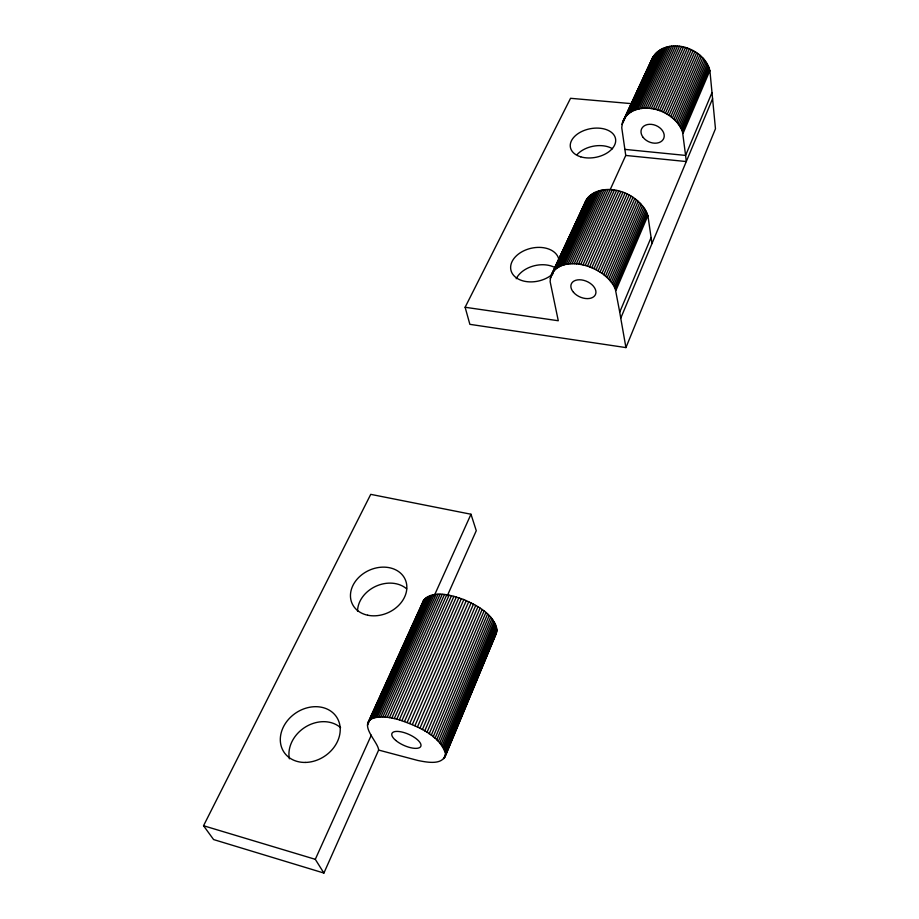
<?xml version="1.0" encoding="UTF-8"?>
<svg xmlns="http://www.w3.org/2000/svg" width="919" height="919" viewBox="0 0 919 919"><rect width="100%" height="100%" fill="white"/><g stroke="black" fill="none" stroke-linecap="round" stroke-linejoin="round"><path stroke-width="1.38" d="M445.577 753.718C443.647 765.906 426.462 762.161 417.938 760.495L378.639 750.065C378.272 742.012 358.41 724.861 372.666 718.359C381.351 715.43 390.759 717.59 399.34 719.841C416.881 726.125 439.293 734.453 445.577 753.718L496.892 630.17C494.273 614.145 477.248 605.621 463.842 599.556C451.585 595.42 433.194 589.102 423.36 600.842L367.795 723M445.003 756.911L496.134 633.719L496.892 630.17M651.962 243.581L647.906 215.62C640.095 192.519 601.382 178.309 585.828 200.813L550.573 277.078L550.136 281.616L558.281 320.742L465.117 307.268L570.55 98.299L631.284 103.629M465.117 307.268L469.873 324.338L625.931 347.589L715.464 128.763L709.893 70.556C704.092 47.018 665.655 35.462 652.295 58.299L622.393 123.008L621.749 127.672L625.747 155.449L610.388 189.188M584.473 205.167L585.828 200.813M650.824 62.768L652.295 58.299M422.591 603.094L423.36 600.842M444.635 749.95L496.214 626.115M445.129 751.26L496.593 627.516M445.439 752.523L496.823 628.872M443.797 758.68L496.8 631.41M444.486 757.83L496.547 632.605M625.931 347.589L620.75 318.181L712.57 98.712M442.2 745.769L494.089 621.703M443.176 747.204L494.95 623.197M443.992 748.594L495.663 624.679M620.75 318.181L619.728 312.15L651.1 237.493M712.007 92.566L685.597 155.426L686.286 161.549L625.747 155.449M439.776 742.828L491.906 618.648M441.063 744.31L493.066 620.187M436.755 739.818L489.149 615.569M438.34 741.323L490.597 617.109M433.194 736.808L485.875 612.514M435.043 738.313L487.575 614.041M429.162 733.833L482.119 609.55M431.229 735.315L484.049 611.02M619.728 312.15L615.282 288.83L647.332 213.955M624.84 149.383L685.597 155.426L682.507 131.762L709.422 68.891M426.979 732.386L480.086 608.114M615.914 290.496L647.906 215.62M683.024 133.427L709.893 70.556M422.361 729.583L475.755 605.368M615.282 288.83L613.593 285.522L645.77 210.635M682.507 131.762L681.082 128.453L708.089 65.605M614.501 287.176L646.62 212.289M681.864 130.096L708.813 67.236M424.716 730.961L477.96 606.712M613.593 285.522L611.376 282.248L643.702 207.372M681.082 128.453L679.164 125.225L706.274 62.4M419.937 728.25L473.48 604.082M612.548 283.868L644.793 208.992M680.186 126.822L707.251 63.985M414.917 725.734L468.747 601.669M611.376 282.248L608.665 279.089L641.14 204.248M679.164 125.225L676.775 122.135L704.011 59.356M610.078 280.651L642.473 205.799M678.027 123.651L705.206 60.849M417.444 726.963L471.137 602.841M412.344 724.563L466.312 600.578M608.665 279.089L607.137 277.572L639.693 202.754M676.775 122.135L675.408 120.665L702.725 57.897M407.14 722.437L461.361 598.614M607.137 277.572L603.772 274.701L636.499 199.917M675.408 120.665L672.398 117.885L699.841 55.174M409.748 723.46L463.842 599.556M605.506 276.114L638.142 201.307M673.949 119.24L701.323 56.507M404.521 721.484L458.88 597.752M603.772 274.701L601.956 273.345L634.765 198.596M672.398 117.885L670.755 116.598L698.279 53.911M399.34 719.841L453.929 596.305M601.956 273.345L598.074 270.852L631.066 196.172M670.755 116.598L667.24 114.255L694.902 51.625M401.925 720.622L456.387 596.982M600.05 272.058L632.95 197.344M669.043 115.38L696.625 52.728M396.79 719.14L451.482 595.719M598.074 270.852L596.029 269.726L629.113 195.081M667.24 114.255L665.39 113.198L693.121 50.614M551.572 274.287C559.545 260.479 579.119 262.363 591.79 267.739L625.046 193.162M623.473 120.09C630.48 106.604 649.032 105.949 661.508 111.371L689.388 48.856M391.839 718.026L446.726 594.846M447.323 595.742L476.272 530.7L470.987 514.238L370.736 494.353L203.536 825.733L213.599 839.564L323.902 873.05L378.639 750.065M596.029 269.726L593.938 268.681L627.103 194.081M665.39 113.198L663.472 112.244L691.283 49.683M394.285 718.543L449.081 595.236M387.163 717.302L442.2 594.375M589.619 266.878L622.944 192.347M659.509 110.613L687.458 48.121M389.461 717.624L444.428 594.559M585.185 265.453L618.682 191.026M655.431 109.384L683.529 46.961M382.832 716.969L437.995 594.317M384.946 717.084L440.052 594.294M587.413 266.119L620.83 191.634M657.487 109.947L685.505 47.489M377.169 717.234L432.447 594.984M378.938 717.05L434.182 594.662M582.956 264.902L616.534 190.52M653.375 108.924L681.53 46.547M323.902 873.05L315.297 859.322L371.31 735.177M434.262 595.65L470.987 514.238M380.834 716.958L436.043 594.432M578.522 264.109L612.249 189.831M649.251 108.339L677.544 46.042M372.666 718.359L427.978 596.523M374.033 717.888L429.334 595.914M375.526 717.509L430.827 595.397M580.728 264.454L614.386 190.118M651.307 108.58L679.532 46.237M576.328 263.879L610.136 189.647M647.217 108.212L675.568 45.95M367.554 724.046L423.981 599.82M369.507 720.312L424.75 598.878M367.474 725.148L371.023 717.348M373.976 710.858L375.159 708.25M376.928 704.356L381.063 695.258M384.027 688.768L385.796 684.862M386.979 682.266L389.346 677.073M392.298 670.571L394.067 666.677M395.25 664.081L399.386 654.983M400.569 652.387L404.119 644.587M405.302 641.99L414.159 622.496M415.342 619.9L422.441 604.311M370.414 719.577L425.681 598.005M371.46 718.922L426.749 597.224M572.066 263.753L605.989 189.624M643.22 108.293L671.686 46.111M574.18 263.764L608.045 189.59M645.195 108.201L673.616 45.973M568.011 264.063L602.048 190.049M639.406 108.821L667.975 46.697M570.01 263.856L603.99 189.785M641.29 108.499L669.802 46.352M564.232 264.821L598.361 190.899M635.822 109.775L664.483 47.719M566.081 264.385L600.164 190.417M637.579 109.246L666.195 47.156M559.234 266.717L593.467 192.956M631.043 111.969L659.796 50.017M560.797 265.982L595.007 192.174M632.548 111.142L661.278 49.155M562.462 265.35L596.638 191.485M634.144 110.406L662.84 48.385M550.998 275.654L586.552 199.469M622.875 121.526L653.03 56.909M550.573 277.078L587.402 198.194M622.393 123.008L653.88 55.577M550.286 278.549L588.378 196.988M622.048 124.525L654.845 54.313M555.202 269.485L589.481 195.85M627.126 114.99L655.925 53.118M556.42 268.474L590.699 194.805M628.32 113.899L657.119 51.992M557.776 267.555L592.02 193.829M629.63 112.888L658.406 50.959M496.134 633.719L494.847 635.73M203.536 825.733L315.297 859.322M661.508 111.371L663.472 112.244M591.79 267.739L593.938 268.681M516.225 278.744A24.25 16.783 -12.9 0 1 555.708 268.015M552.916 273.816A24.537 16.783 -12.9 0 1 514.617 276.401A24.537 16.783 -12.9 0 1 527.196 249.405A24.537 16.783 -12.9 0 1 559.016 260.709M577.178 154.507A22.722 14.589 -10.8 0 1 612.525 148.763M357.548 611.273A28.753 23.113 -25 0 1 375.86 586.265A28.753 23.113 -25 0 1 406.635 588.849M289.37 758.818A31.166 25.801 -34.7 0 1 305.648 726.883A31.166 25.801 -34.7 0 1 340.593 727.676M573.49 292.311A13.188 8.501 23.8 0 0 595.018 295.344A13.188 8.501 23.8 0 0 581.704 279.939A13.188 8.501 23.8 0 0 573.49 292.311M580.728 156.827A22.975 14.566 -10.9 0 0 615.673 141.112A22.975 14.566 -10.9 0 0 582.497 131.153A22.975 14.566 -10.9 0 0 580.728 156.827M643.174 137.448A12.073 8.891 23.3 0 0 663.208 139.447A12.073 8.891 23.3 0 0 651.456 124.364A12.073 8.891 23.3 0 0 643.174 137.448M367.68 615.213A29.155 23.216 -24.7 0 0 406.635 584.346A29.155 23.216 -24.7 0 0 361.638 574.869A29.155 23.216 -24.7 0 0 367.68 615.213M305.246 762.437A31.625 25.973 -34.1 0 0 338.364 720.301A31.625 25.973 -34.1 0 0 287.21 720.933A31.625 25.973 -34.1 0 0 305.246 762.437M395.733 740.415A15.818 6.042 24.1 0 0 420.408 746.963A15.818 6.042 24.1 0 0 402.981 732.282A15.818 6.042 24.1 0 0 395.733 740.415"/></g></svg>
